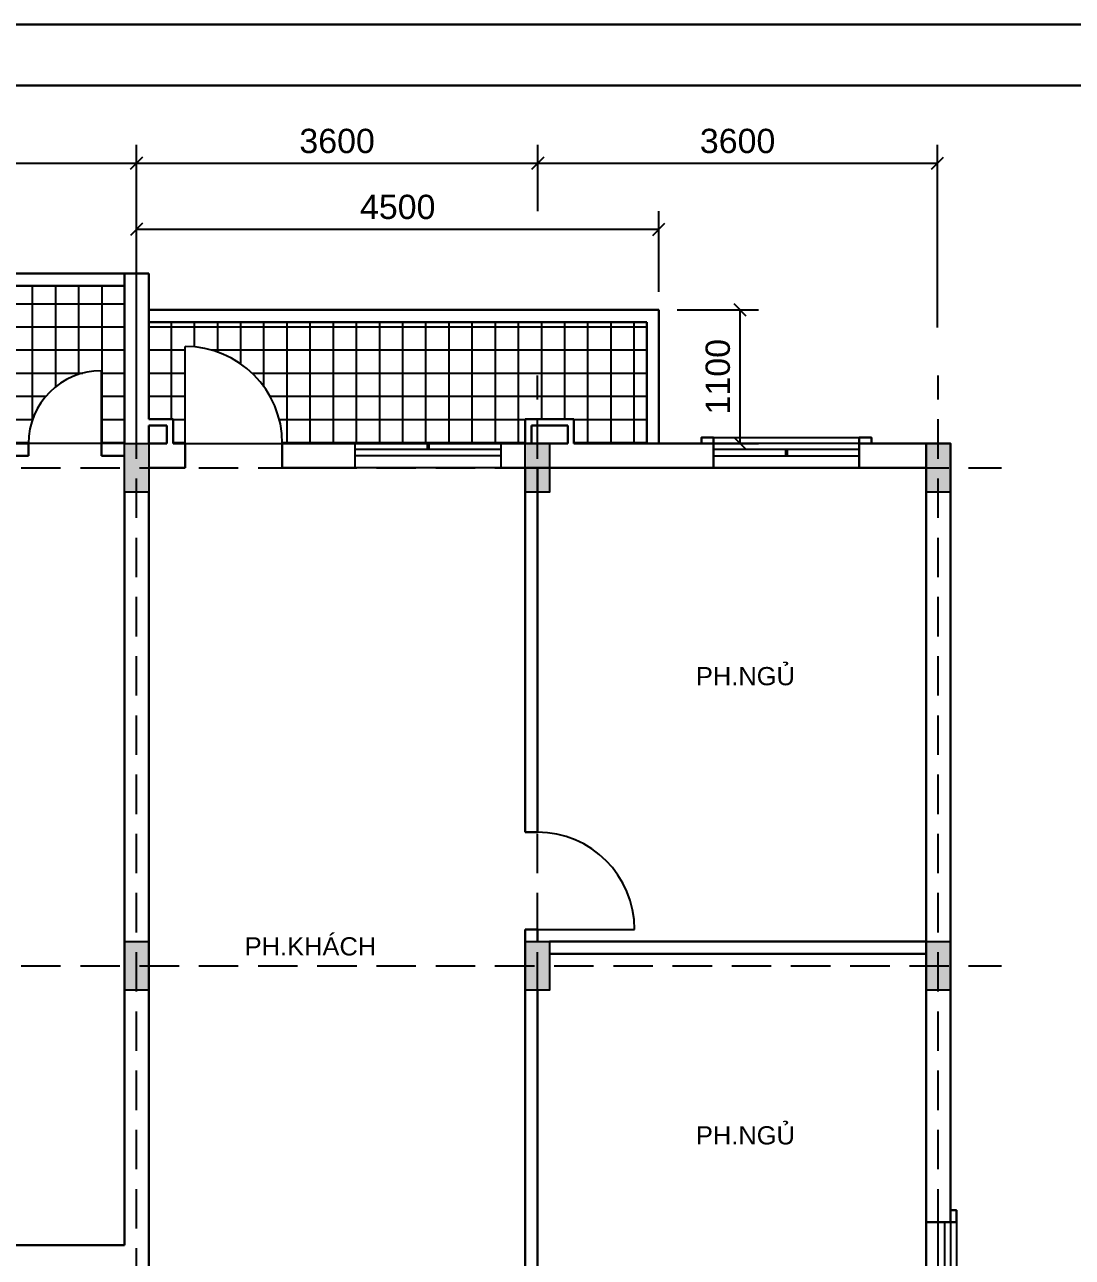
# Model space of a CAD drawing. Extents: x -100 to 171306, y -3236 to 60448.
# Drawn here: x 56323 to 64948, y 50299 to 60448 of the extents above; entities that cross this region are included whole.
import ezdxf

# ---------------------------------------------------------------- set-up
doc = ezdxf.new("R2010")
doc.units = 0
doc.header["$LTSCALE"] = 1300
doc.linetypes.add('HIDDEN', pattern=[0.375, 0.25, -0.125])
doc.layers.get('0').update_dxf_attribs({"linetype": 'CONTINUOUS'})
doc.layers.get('DEFPOINTS').update_dxf_attribs({"linetype": 'CONTINUOUS'})
for name, color, linetype in [('11', 7, 'CONTINUOUS'), ('BAO', 3, 'CONTINUOUS'), ('COT', 1, 'CONTINUOUS'), ('CUA', 4, 'CONTINUOUS'), ('HATCH', 5, 'CONTINUOUS'), ('RANH', 2, 'CONTINUOUS'), ('TEXT', 7, 'CONTINUOUS'), ('TIM', 6, 'CONTINUOUS')]:
    doc.layers.add(name, color=color, linetype=linetype)
doc.layers.add('TUONG', color=3, linetype='CONTINUOUS', lineweight=30)
doc.styles.add('VN', font='VHELVEN.TTF')
doc.styles.add('VNI-HELVE', font='VHELVEN.TTF')
doc.dimstyles.new('DIM100S', dxfattribs={"dimscale": 0, "dimtxt": 200, "dimasz": 100, "dimexe": 150, "dimexo": 150, "dimgap": 80, "dimtad": 1, "dimdec": 0, "dimrnd": 50, "dimzin": 0, "dimdsep": 46, "dimtxsty": 'VNI-HELVE', "dimblk1": 'OBLIQUE', "dimblk2": 'OBLIQUE', "dimsah": 1, "dimcen": 0, "dimclrd": 6, "dimclre": 6, "dimclrt": 6, "dimadec": 0, "dimazin": 0, "dimtfac": 1, "dimtdec": 0, "dimtmove": 0, "dimatfit": 3, "dimfxl": 1, "dimtolj": 1, "dimtzin": 0, "dimarcsym": 0})
pattern_1 = [(0, (0, 1000), (0, 190.5), []), (90, (0, 1000), (-190.5, 1e-14), [])]

# ---------------------------------------------------------------- blocks, each defined once
blk = doc.blocks.new('PN')
at = {"layer": 'TEXT', "style": 'VN'}
blk.add_text('PH.NGUÛ', height=150, dxfattribs=at).set_placement((-476, -54))
blk = doc.blocks.new('PK')
at = {"layer": 'TEXT', "style": 'VN'}
blk.add_text('PH.KHAÙCH', height=150, dxfattribs=at).set_placement((-539, -87))
blk = doc.blocks.new('S1200A')
at = {"layer": '11', "color": 4}
blk.add_line((-600, 50), (600, 50), dxfattribs=at)
blk.add_lwpolyline([(-600, 100), (600, 100), (600, 0), (-600, 0), (-600, 100)], dxfattribs=at)
at = {"layer": '11', "color": 4, "const_width": 30}
blk.add_lwpolyline([(0, 50), (0, 0)], dxfattribs=at)
blk = doc.blocks.new('_OBLIQUE')
at = {"color": 0, "linetype": 'ByBlock'}
blk.add_line((-0.5, -0.5), (0.5, 0.5), dxfattribs=at)
blk = doc.blocks.new('*D101')
at = {"color": 6, "linetype": 'ByBlock', "transparency": 16777216}
for p, q in [((54243, 58749), (54243, 59457)), ((57244, 57149), (57244, 59457)), ((54243, 59307), (57244, 59307))]:
    blk.add_line(p, q, dxfattribs=at)
at = {"layer": 'DEFPOINTS', "color": 0, "linetype": 'ByBlock', "transparency": 16777216}
for p in [(57244, 59307), (54243, 58599), (57244, 56999)]:
    blk.add_point(p, dxfattribs=at)
at = {"color": 6, "linetype": 'ByBlock', "transparency": 16777216, "xscale": 100, "yscale": 100, "zscale": 100, "rotation": 180}
blk.add_blockref('_OBLIQUE', (54243, 59307), dxfattribs=at)
at = {"color": 6, "linetype": 'ByBlock', "transparency": 16777216, "xscale": 100, "yscale": 100, "zscale": 100}
blk.add_blockref('_OBLIQUE', (57244, 59307), dxfattribs=at)
at = {"color": 6, "linetype": 'ByBlock', "transparency": 16777216, "insert": (55744, 59489), "char_height": 200, "attachment_point": 5, "style": 'VNI-HELVE'}
blk.add_mtext('\\A1;3000', dxfattribs=at)
blk = doc.blocks.new('*D102')
at = {"color": 6, "linetype": 'ByBlock', "transparency": 16777216}
for p, q in [((57244, 58549), (57244, 58913)), ((61544, 58249), (61544, 58913)), ((57244, 58763), (61544, 58763))]:
    blk.add_line(p, q, dxfattribs=at)
at = {"layer": 'DEFPOINTS', "color": 0, "linetype": 'ByBlock', "transparency": 16777216}
for p in [(61544, 58763), (57244, 58399), (61544, 58099)]:
    blk.add_point(p, dxfattribs=at)
at = {"color": 6, "linetype": 'ByBlock', "transparency": 16777216, "xscale": 100, "yscale": 100, "zscale": 100, "rotation": 180}
blk.add_blockref('_OBLIQUE', (57244, 58763), dxfattribs=at)
at = {"color": 6, "linetype": 'ByBlock', "transparency": 16777216, "xscale": 100, "yscale": 100, "zscale": 100}
blk.add_blockref('_OBLIQUE', (61544, 58763), dxfattribs=at)
at = {"color": 6, "linetype": 'ByBlock', "transparency": 16777216, "insert": (59394, 58946), "char_height": 200, "attachment_point": 5, "style": 'VNI-HELVE'}
blk.add_mtext('\\A1;4500', dxfattribs=at)
blk = doc.blocks.new('*D103')
at = {"color": 6, "linetype": 'ByBlock', "transparency": 16777216}
for p, q in [((61694, 58099), (62363, 58099)), ((62213, 56999), (62213, 58099)), ((61694, 56999), (62363, 56999))]:
    blk.add_line(p, q, dxfattribs=at)
at = {"layer": 'DEFPOINTS', "color": 0, "linetype": 'ByBlock', "transparency": 16777216}
for p in [(61544, 58099), (62213, 58099), (61544, 56999)]:
    blk.add_point(p, dxfattribs=at)
at = {"color": 6, "linetype": 'ByBlock', "transparency": 16777216, "xscale": 100, "yscale": 100, "zscale": 100}
for p, rotation in [((62213, 58099), 90), ((62213, 56999), 270)]:
    blk.add_blockref('_OBLIQUE', p, dxfattribs=dict(at, rotation=rotation))
at = {"color": 6, "linetype": 'ByBlock', "transparency": 16777216, "insert": (62030, 57549), "char_height": 200, "attachment_point": 5, "rotation": 90, "style": 'VNI-HELVE'}
blk.add_mtext('\\A1;1100', dxfattribs=at)
blk = doc.blocks.new('*D104')
at = {"color": 6, "linetype": 'ByBlock', "transparency": 16777216}
for p, q in [((57244, 58549), (57244, 59457)), ((60547, 58913), (60547, 59457)), ((57244, 59307), (60547, 59307))]:
    blk.add_line(p, q, dxfattribs=at)
at = {"layer": 'DEFPOINTS', "color": 0, "linetype": 'ByBlock', "transparency": 16777216}
for p in [(60547, 59307), (60547, 58763), (57244, 58399)]:
    blk.add_point(p, dxfattribs=at)
at = {"color": 6, "linetype": 'ByBlock', "transparency": 16777216, "xscale": 100, "yscale": 100, "zscale": 100, "rotation": 180}
blk.add_blockref('_OBLIQUE', (57244, 59307), dxfattribs=at)
at = {"color": 6, "linetype": 'ByBlock', "transparency": 16777216, "xscale": 100, "yscale": 100, "zscale": 100}
blk.add_blockref('_OBLIQUE', (60547, 59307), dxfattribs=at)
at = {"color": 6, "linetype": 'ByBlock', "transparency": 16777216, "insert": (58895, 59489), "char_height": 200, "attachment_point": 5, "style": 'VNI-HELVE'}
blk.add_mtext('\\A1;3600', dxfattribs=at)
blk = doc.blocks.new('*D105')
at = {"color": 6, "linetype": 'ByBlock', "transparency": 16777216}
for p, q in [((60547, 59113), (60547, 59457)), ((63838, 57955), (63838, 59457)), ((60547, 59307), (63838, 59307))]:
    blk.add_line(p, q, dxfattribs=at)
at = {"layer": 'DEFPOINTS', "color": 0, "linetype": 'ByBlock', "transparency": 16777216}
for p in [(63838, 59307), (60547, 58963), (63838, 57805)]:
    blk.add_point(p, dxfattribs=at)
at = {"color": 6, "linetype": 'ByBlock', "transparency": 16777216, "xscale": 100, "yscale": 100, "zscale": 100, "rotation": 180}
blk.add_blockref('_OBLIQUE', (60547, 59307), dxfattribs=at)
at = {"color": 6, "linetype": 'ByBlock', "transparency": 16777216, "xscale": 100, "yscale": 100, "zscale": 100}
blk.add_blockref('_OBLIQUE', (63838, 59307), dxfattribs=at)
at = {"color": 6, "linetype": 'ByBlock', "transparency": 16777216, "insert": (62192, 59489), "char_height": 200, "attachment_point": 5, "style": 'VNI-HELVE'}
blk.add_mtext('\\A1;3600', dxfattribs=at)

msp = doc.modelspace()

# ---------------------------------------------------------------- hatches: boundary and pattern name
at = {"layer": 'HATCH', "linetype": 'Continuous'}
h = msp.add_hatch(dxfattribs=at)
h.set_pattern_fill('NET', color=5, scale=60, style=0)
h.set_pattern_definition(pattern_1)
h.paths.add_polyline_path([(56354.3, 56998.6, -0.4142136), (56954.3, 57598.6), (56954.3, 56998.6), (57144.1, 56998.6), (57144.1, 58298.6), (54344.1, 58298.6), (54344.1, 57908.3, -0.4142136), (54374.1, 57938.3), (54464.1, 57938.3, -0.4142136), (54494.1, 57908.3), (54494.1, 57863.3), (54569.1, 57863.3, -0.1864884), (54908.7, 57900.7, -0.3201365), (55044.1, 57738.3, -0.3201365), (54908.7, 57575.9, -0.1864884), (54569.1, 57613.3), (54494.1, 57613.3), (54494.1, 57568.3, -0.4142136), (54464.1, 57538.3), (54444.1, 57538.3), (54374.1, 57538.3, -0.4142136), (54344.1, 57568.3), (54344.1, 57198.6), (54744.1, 57198.6), (54744.1, 56998.6), (55644.1, 56998.6)])
h = msp.add_hatch(dxfattribs=at)
h.set_pattern_fill('NET', color=5, scale=60, style=0)
h.set_pattern_definition(pattern_1)
h.paths.add_polyline_path([(60244.1, 56998.6), (60444.1, 56998.6), (60444.1, 57198.6), (60844.1, 57198.6), (60844.1, 56998.6), (61444.1, 56998.6), (61444.1, 57998.6), (57344.1, 57998.6), (57344.1, 57198.6), (57544.1, 57198.6), (57544.1, 56998.6), (57644.1, 56998.6), (57644.1, 57798.6, -0.4142136), (58444.1, 56998.6), (59044.1, 56998.6)])

# ---------------------------------------------------------------- linework, layer by layer
at = {"layer": 'BAO', "color": 3, "linetype": 'Continuous'}
for p, q in [((61544.1, 58098.6), (57344.1, 58098.6)), ((61544.1, 56998.6), (61544.1, 58098.6)), ((57144.1, 56998.6), (56954.3, 56998.6))]:
    msp.add_line(p, q, dxfattribs=at)
at = {"layer": 'COT', "linetype": 'Continuous'}
for points in [[(57144.1, 56998.6), (57344.1, 56998.6), (57344.1, 56599.3), (57144.1, 56599.3)], [(60444.1, 56998.6), (60644.1, 56998.6), (60644.1, 56599.3), (60444.1, 56599.3)], [(63744.1, 56998.6), (63944.1, 56998.6), (63944.1, 56599.3), (63744.1, 56599.3)], [(57144.1, 52898.6), (57344.1, 52898.6), (57344.1, 52499.3), (57144.1, 52499.3)], [(60444.1, 52898.6), (60644.1, 52898.6), (60644.1, 52499.3), (60444.1, 52499.3)], [(63744.1, 52898.6), (63944.1, 52898.6), (63944.1, 52499.3), (63744.1, 52499.3)]]:
    msp.add_lwpolyline(points, close=True, dxfattribs=at)
for points in [[(57144.1, 56599.3), (57344.1, 56599.3), (57144.1, 56998.6), (57344.1, 56998.6)], [(60444.1, 56599.3), (60644.1, 56599.3), (60444.1, 56998.6), (60644.1, 56998.6)], [(63744.1, 56599.3), (63944.1, 56599.3), (63744.1, 56998.6), (63944.1, 56998.6)], [(57144.1, 52499.3), (57344.1, 52499.3), (57144.1, 52898.6), (57344.1, 52898.6)], [(60444.1, 52499.3), (60644.1, 52499.3), (60444.1, 52898.6), (60644.1, 52898.6)], [(63744.1, 52499.3), (63944.1, 52499.3), (63744.1, 52898.6), (63944.1, 52898.6)]]:
    msp.add_solid(points, dxfattribs=at)
at = {"layer": 'CUA', "color": 4, "linetype": 'Continuous'}
for p, q in [((61544.1, 58098.6), (61544.1, 56998.6)), ((57644.1, 56998.6), (57644.1, 57798.6)), ((56954.3, 56998.6), (56954.3, 57598.6)), ((61994.1, 57048.6), (63194.1, 57048.6)), ((59044.1, 56998.6), (60244.1, 56998.6)), ((59044.1, 56798.6), (59044.1, 56998.6)), ((60244.1, 56948.6), (59044.1, 56948.6)), ((60244.1, 56998.6), (60244.1, 56798.6)), ((60244.1, 56898.6), (59044.1, 56898.6)), ((60244.1, 56798.6), (59044.1, 56798.6)), ((60544.1, 52998.6), (61344.1, 52998.6)), ((63994.1, 50586.9), (63994.1, 49386.9))]:
    msp.add_line(p, q, dxfattribs=at)
at = {"layer": 'CUA', "color": 4, "linetype": 'Continuous', "const_width": 30}
msp.add_lwpolyline([(59644.1, 56998.6), (59644.1, 56948.6)], dxfattribs=at)
at = {"layer": 'CUA', "color": 4, "linetype": 'Continuous'}
for centre, radius, start, end in [((57644.1, 56998.6), 800, 0, 90), ((56954.3, 56998.6), 600, 90, 180), ((60544.1, 52998.6), 800, 0, 90)]:
    msp.add_arc(centre, radius, start, end, dxfattribs=at)
at = {"layer": 'RANH', "color": 2, "linetype": 'HIDDEN'}
for p, q in [((57244.1, 36398.6), (57244.1, 57559.7)), ((60544.1, 36398.6), (60544.1, 57559.7)), ((63844.1, 36398.6), (63844.1, 57559.7)), ((5594.1, 56798.6), (64365.3, 56798.6)), ((5594.1, 52698.9), (64365.3, 52698.9))]:
    msp.add_line(p, q, dxfattribs=at)
at = {"layer": 'RANH', "color": 2, "linetype": 'Continuous'}
for points in [[(56954.3, 56998.6), (56354.3, 56998.6)], [(57644.1, 56998.6), (58444.1, 56998.6)]]:
    msp.add_lwpolyline(points, dxfattribs=at)
at = {"layer": 'TUONG', "color": 3}
for p, q in [((57344.1, 58398.6), (54244.1, 58398.6)), ((57144.1, 56998.6), (57144.1, 58398.6)), ((57344.1, 58098.6), (57344.1, 58398.6)), ((57344.1, 57198.6), (57344.1, 58398.6)), ((57144.1, 58298.6), (54344.1, 58298.6)), ((57144.1, 58298.6), (57144.1, 56998.6)), ((57344.1, 58098.6), (61544.1, 58098.6)), ((61544.1, 58098.6), (61544.1, 56998.6)), ((57344.1, 57998.6), (61444.1, 57998.6)), ((57544.1, 57198.6), (57344.1, 57198.6)), ((57494.1, 57148.6), (57344.1, 57148.6)), ((57344.1, 56998.6), (57344.1, 57148.6)), ((57494.1, 56998.6), (57494.1, 57148.6)), ((57544.1, 56998.6), (57544.1, 57198.6)), ((60444.1, 57198.6), (60444.1, 56998.6)), ((60844.1, 57198.6), (60444.1, 57198.6)), ((60794.1, 57148.6), (60494.1, 57148.6)), ((60494.1, 57148.6), (60494.1, 56998.6)), ((60794.1, 57148.6), (60794.1, 56998.6)), ((60844.1, 57198.6), (60844.1, 56998.6)), ((55544.1, 56998.6), (56354.3, 56998.6)), ((57644.1, 56998.6), (57544.1, 56998.6)), ((57644.1, 56798.6), (57644.1, 56998.6)), ((58444.1, 56998.6), (58444.1, 56798.6)), ((59044.1, 56998.6), (58444.1, 56998.6)), ((60244.1, 56998.6), (60794.1, 56998.6)), ((61994.1, 56998.6), (60844.1, 56998.6)), ((61544.1, 56998.6), (61994.1, 56998.6)), ((61994.1, 56798.6), (61994.1, 56998.6)), ((61994.1, 56798.6), (61994.1, 56998.6)), ((63194.1, 56998.6), (63194.1, 56798.6)), ((63194.1, 56798.6), (63194.1, 56998.6)), ((63194.1, 56998.6), (63944.1, 56998.6)), ((63444.1, 56998.6), (63944.1, 56998.6)), ((63744.1, 56998.6), (63744.1, 52798.6)), ((63944.1, 56998.6), (63944.1, 50586.9)), ((54344.1, 56898.6), (56354.3, 56898.6)), ((56954.3, 56898.6), (57144.1, 56898.6)), ((57344.1, 56798.6), (57644.1, 56798.6)), ((58444.1, 56798.6), (59044.1, 56798.6)), ((60244.1, 56798.6), (60644.1, 56798.6)), ((60444.1, 56798.6), (60444.1, 53798.6)), ((60544.1, 53798.6), (60544.1, 56798.6)), ((60644.1, 56798.6), (63194.1, 56798.6)), ((63744.1, 56798.6), (63194.1, 56798.6)), ((57144.1, 56599.3), (57144.1, 50398.6)), ((57344.1, 56599.3), (57344.1, 49998.6)), ((63944.1, 50586.9), (63944.1, 55998.6)), ((57144.1, 53798.6), (57144.1, 53798.6)), ((60444.1, 53798.6), (60544.1, 53798.6)), ((57144.1, 53698.6), (57144.1, 53698.6)), ((60444.1, 52998.6), (60544.1, 52998.6)), ((60444.1, 52998.6), (60444.1, 52498.6)), ((60544.1, 52898.6), (60544.1, 52998.6)), ((63744.1, 52898.6), (60644.1, 52898.6)), ((60644.1, 52798.6), (63744.1, 52798.6)), ((63744.1, 52798.6), (63744.1, 50586.9)), ((60444.1, 52499.3), (60444.1, 48798.6)), ((60544.1, 48798.6), (60544.1, 52499.3)), ((63744.1, 50586.9), (63944.1, 50586.9)), ((63744.1, 50586.9), (63944.1, 50586.9)), ((63744.1, 50586.9), (63744.1, 48798.6)), ((57144.1, 50398.6), (55244.1, 50398.6))]:
    msp.add_line(p, q, dxfattribs=at)
at = {"layer": 'TUONG', "color": 3, "linetype": 'Continuous'}
msp.add_line((61444.1, 57998.6), (61444.1, 56998.6), dxfattribs=at)
for points in [[(-100, 1047.8), (-100, 60447.8), (84000, 60447.8), (84000, 1047.8), (-100, 1047.8)], [(400, 1547.8), (400, 59947.8), (83500, 59947.8), (83500, 1547.8)]]:
    msp.add_lwpolyline(points, close=True, dxfattribs=at)
at = {"layer": 'TUONG', "color": 4, "linetype": 'Continuous'}
for points in [[(61894.1, 56998.6), (61894.1, 57048.6), (61994.1, 57048.6), (61994.1, 56998.6)], [(63194.1, 56998.6), (63194.1, 57048.6), (63294.1, 57048.6), (63294.1, 56998.6)], [(63944.1, 50686.9), (63994.1, 50686.9), (63994.1, 50586.9), (63944.1, 50586.9)]]:
    msp.add_lwpolyline(points, dxfattribs=at)
at = {"layer": 'TUONG', "color": 3, "linetype": 'Continuous'}
for points in [[(56354.3, 56998.6), (56354.3, 56898.6)], [(56954.3, 56998.6), (56954.3, 56898.6)], [(57344.1, 56998.6), (57494.1, 56998.6)]]:
    msp.add_lwpolyline(points, dxfattribs=at)

# ---------------------------------------------------------------- block references
at = {"layer": 'CUA', "color": 4, "linetype": 'Continuous', "xscale": -1}
msp.add_blockref('S1200A', (62594.1, 56898.6), dxfattribs=at)
at = {"layer": 'CUA', "color": 4, "linetype": 'Continuous', "rotation": 270}
msp.add_blockref('S1200A', (63844.1, 49986.9), dxfattribs=at)
at = {"layer": 'TEXT', "color": 7}
for p in [(62325, 55062.8), (62325, 51282.2)]:
    msp.add_blockref('PN', p, dxfattribs=at)
at = {"layer": 'TUONG', "color": 5}
msp.add_blockref('PK', (58673.3, 52871.1), dxfattribs=at)

# ---------------------------------------------------------------- dimensions: what is measured, and where the dimension line sits
at = {"layer": 'TIM', "color": 6, "linetype": 'Continuous'}
dim = msp.add_linear_dim(base=(57244.1, 59306.7), p1=(54243.2, 58598.6), p2=(57244.1, 56998.6), dimstyle='DIM100S', override={"dimscale": 1}, dxfattribs=at)
dim.commit()
dim.dimension.update_dxf_attribs({"geometry": '*D101', "text_midpoint": (55743.6, 59489.5)})
for base, p1, p2, text, picture, middle in [((60546.6, 59306.7), (57244.1, 58398.6), (60546.6, 58763.1), '3600', '*D104', (58895.3, 59489.5)), ((63838.3, 59306.7), (60546.6, 58963.1), (63838.3, 57805.4), '3600', '*D105', (62192.4, 59489.5)), ((61544.1, 58763.1), (57244.1, 58398.6), (61544.1, 58098.6), '4500', '*D102', (59394.1, 58945.8))]:
    dim = msp.add_linear_dim(base=base, p1=p1, p2=p2, text=text, dimstyle='DIM100S', override={"dimscale": 1}, dxfattribs=at)
    dim.commit()
    dim.dimension.update_dxf_attribs({"geometry": picture, "text_midpoint": middle})
dim = msp.add_linear_dim(base=(62212.6, 58098.6), p1=(61544.1, 56998.6), p2=(61544.1, 58098.6), angle=90, dimstyle='DIM100S', override={"dimscale": 1}, dxfattribs=at)
dim.commit()
dim.dimension.update_dxf_attribs({"geometry": '*D103', "text_midpoint": (62029.8, 57548.6)})

doc.saveas('drawing.dxf')
